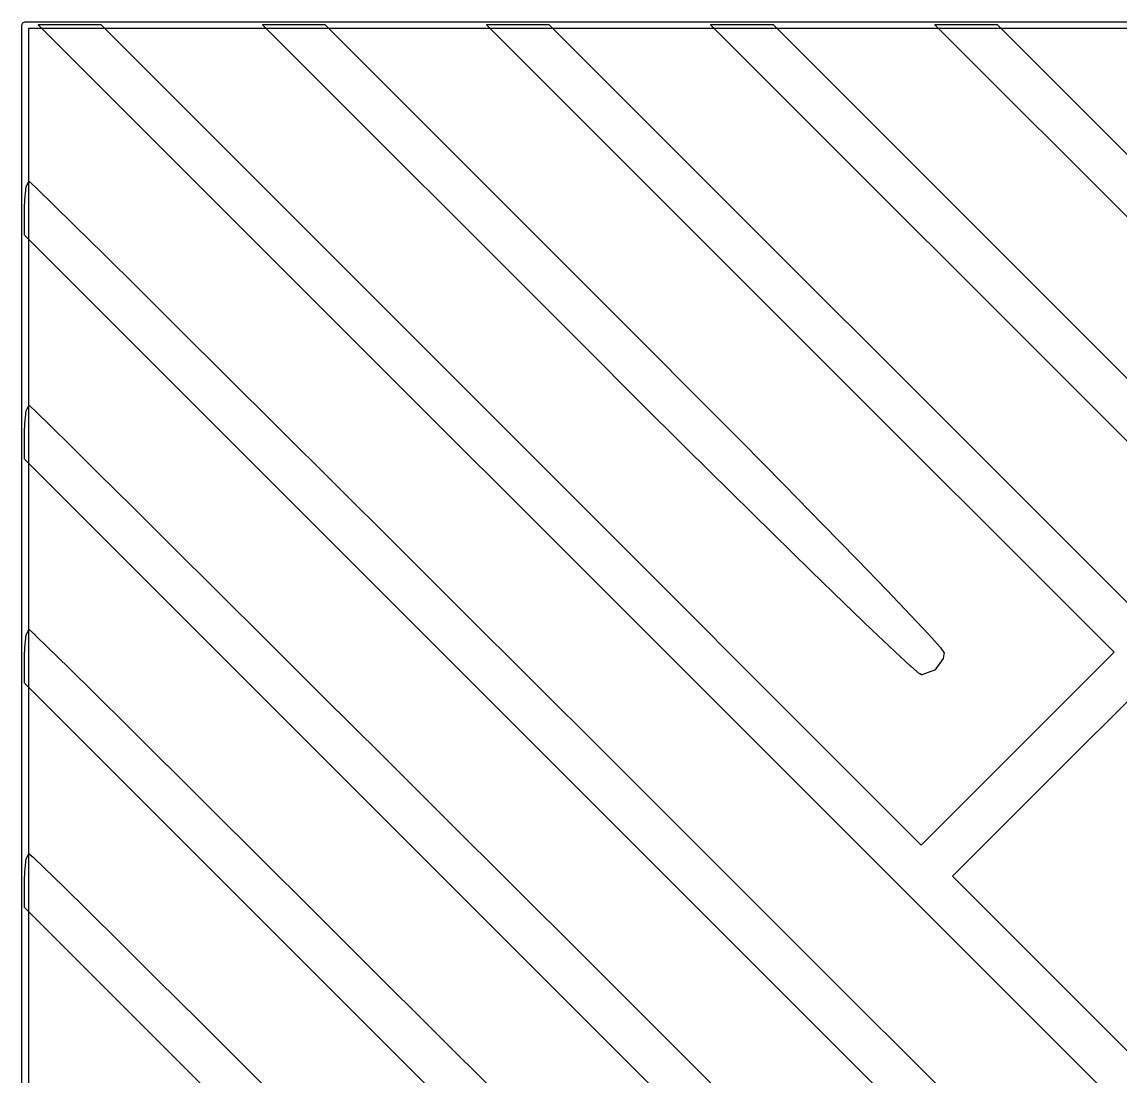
# Model space of a CAD drawing. Extents: x 195.4 to 235.6, y -143.1 to -103.
# Drawn here: x 195.45 to 212.04, y -118.88 to -102.95 of the extents above; entities that cross this region are included whole.
import ezdxf

# ---------------------------------------------------------------- set-up
doc = ezdxf.new("R2010")
doc.units = 0
doc.layers.add('BLACK', color=7, linetype='CONTINUOUS')

msp = doc.modelspace()

# ---------------------------------------------------------------- linework, layer by layer
at = {"layer": 'BLACK', "linetype": 'CONTINUOUS'}
for p, q in [((195.45, -103), (195.451, -102.99)), ((195.45, -103.002), (195.45, -103)), ((195.45, -142.998), (195.45, -103.002)), ((195.451, -102.99), (195.454, -102.981)), ((195.454, -102.981), (195.458, -102.972)), ((195.458, -102.972), (195.464, -102.964)), ((195.464, -102.964), (195.472, -102.958)), ((195.472, -102.958), (195.481, -102.954)), ((195.481, -102.954), (195.49, -102.951)), ((195.49, -102.951), (195.498, -102.95)), ((195.498, -102.95), (195.5, -102.95)), ((195.5, -102.95), (195.502, -102.95)), ((195.502, -102.95), (235.498, -102.95)), ((195.701, -102.992), (195.701, -102.991)), ((195.701, -102.991), (195.701, -102.991)), ((195.701, -102.991), (195.701, -102.991)), ((195.701, -102.991), (195.701, -102.991)), ((195.701, -102.991), (195.702, -102.991)), ((195.701, -102.993), (195.701, -102.992)), ((195.701, -102.992), (195.701, -102.992)), ((195.701, -102.992), (195.701, -102.992)), ((195.701, -102.992), (195.701, -102.992)), ((195.701, -102.994), (195.701, -102.993)), ((195.701, -102.993), (195.701, -102.993)), ((195.701, -102.993), (195.701, -102.993)), ((195.701, -102.993), (195.701, -102.993)), ((195.701, -102.995), (195.701, -102.994)), ((195.701, -102.994), (195.701, -102.994)), ((195.701, -102.994), (195.701, -102.994)), ((195.701, -102.994), (195.701, -102.994)), ((195.701, -102.996), (195.701, -102.995)), ((195.701, -102.995), (195.701, -102.995)), ((195.701, -102.995), (195.701, -102.995)), ((195.701, -102.995), (195.701, -102.995)), ((195.702, -102.997), (195.701, -102.996)), ((195.701, -102.996), (195.701, -102.996)), ((195.701, -102.996), (195.701, -102.996)), ((195.701, -102.996), (195.701, -102.996)), ((195.701, -102.996), (195.701, -102.996)), ((195.701, -102.996), (195.701, -102.996)), ((195.701, -102.996), (195.701, -102.996)), ((195.702, -102.991), (195.702, -102.99)), ((195.702, -102.99), (195.702, -102.99)), ((195.702, -102.99), (195.702, -102.99)), ((195.702, -102.99), (195.702, -102.99)), ((195.702, -102.99), (195.703, -102.99)), ((209.079, -116.374), (195.702, -102.997)), ((195.702, -102.997), (195.702, -102.997)), ((195.702, -102.997), (195.702, -102.997)), ((195.703, -102.99), (195.703, -102.989)), ((195.703, -102.989), (195.703, -102.989)), ((195.703, -102.989), (195.703, -102.989)), ((195.703, -102.989), (195.704, -102.989)), ((195.704, -102.989), (195.704, -102.989)), ((195.704, -102.989), (195.704, -102.989)), ((195.704, -102.989), (195.704, -102.989)), ((195.704, -102.989), (195.705, -102.989)), ((195.705, -102.989), (195.705, -102.989)), ((195.705, -102.989), (195.705, -102.989)), ((195.705, -102.989), (195.705, -102.989)), ((195.705, -102.989), (195.706, -102.989)), ((195.706, -102.989), (196.636, -102.989)), ((196.636, -102.989), (196.637, -102.989)), ((196.637, -102.989), (196.637, -102.989)), ((196.637, -102.989), (196.637, -102.989)), ((196.637, -102.989), (196.637, -102.989)), ((196.637, -102.989), (196.638, -102.989)), ((196.638, -102.989), (196.638, -102.989)), ((196.638, -102.989), (196.638, -102.989)), ((196.638, -102.989), (196.638, -102.989)), ((196.638, -102.989), (196.639, -102.989)), ((196.639, -102.989), (196.639, -102.99)), ((196.639, -102.99), (196.639, -102.99)), ((196.639, -102.99), (196.639, -102.99)), ((196.639, -102.99), (196.639, -102.99)), ((196.639, -102.99), (196.64, -102.99)), ((196.64, -102.99), (202.842, -109.192)), ((199.088, -102.992), (199.088, -102.991)), ((199.088, -102.991), (199.088, -102.991)), ((199.088, -102.991), (199.088, -102.991)), ((199.088, -102.991), (199.088, -102.991)), ((199.088, -102.991), (199.089, -102.991)), ((199.088, -102.993), (199.088, -102.992)), ((199.088, -102.992), (199.088, -102.992)), ((199.088, -102.992), (199.088, -102.992)), ((199.088, -102.992), (199.088, -102.992)), ((199.088, -102.994), (199.088, -102.993)), ((199.088, -102.993), (199.088, -102.993)), ((199.088, -102.993), (199.088, -102.993)), ((199.088, -102.993), (199.088, -102.993)), ((199.088, -102.995), (199.088, -102.994)), ((199.088, -102.994), (199.088, -102.994)), ((199.088, -102.994), (199.088, -102.994)), ((199.088, -102.994), (199.088, -102.994)), ((199.088, -102.996), (199.088, -102.995)), ((199.088, -102.995), (199.088, -102.995)), ((199.088, -102.995), (199.088, -102.995)), ((199.088, -102.995), (199.088, -102.995)), ((199.089, -102.997), (199.088, -102.996)), ((199.088, -102.996), (199.088, -102.996)), ((199.088, -102.996), (199.088, -102.996)), ((199.088, -102.996), (199.088, -102.996)), ((199.088, -102.996), (199.088, -102.996)), ((199.088, -102.996), (199.088, -102.996)), ((199.088, -102.996), (199.088, -102.996)), ((199.089, -102.991), (199.089, -102.99)), ((199.089, -102.99), (199.089, -102.99)), ((199.089, -102.99), (199.089, -102.99)), ((199.089, -102.99), (199.089, -102.99)), ((199.089, -102.99), (199.09, -102.99)), ((203.999, -107.908), (199.089, -102.997)), ((199.089, -102.997), (199.089, -102.997)), ((199.089, -102.997), (199.089, -102.997)), ((199.09, -102.99), (199.09, -102.989)), ((199.09, -102.989), (199.09, -102.989)), ((199.09, -102.989), (199.09, -102.989)), ((199.09, -102.989), (199.091, -102.989)), ((199.091, -102.989), (199.091, -102.989)), ((199.091, -102.989), (199.091, -102.989)), ((199.091, -102.989), (199.091, -102.989)), ((199.091, -102.989), (199.092, -102.989)), ((199.092, -102.989), (199.092, -102.989)), ((199.092, -102.989), (199.092, -102.989)), ((199.092, -102.989), (199.092, -102.989)), ((199.092, -102.989), (199.093, -102.989)), ((199.093, -102.989), (200.024, -102.989)), ((200.024, -102.989), (200.024, -102.989)), ((200.024, -102.989), (200.025, -102.989)), ((200.025, -102.989), (200.025, -102.989)), ((200.025, -102.989), (200.025, -102.989)), ((200.025, -102.989), (200.025, -102.989)), ((200.025, -102.989), (200.026, -102.989)), ((200.026, -102.989), (200.026, -102.989)), ((200.026, -102.989), (200.026, -102.989)), ((200.026, -102.989), (200.026, -102.989)), ((200.026, -102.989), (200.027, -102.99)), ((200.027, -102.99), (200.027, -102.99)), ((200.027, -102.99), (200.027, -102.99)), ((200.027, -102.99), (200.027, -102.99)), ((200.027, -102.99), (200.027, -102.99)), ((200.027, -102.99), (204.705, -107.668)), ((202.474, -102.993), (202.475, -102.992)), ((202.474, -102.994), (202.474, -102.993)), ((202.474, -102.993), (202.474, -102.993)), ((202.474, -102.993), (202.474, -102.993)), ((202.474, -102.993), (202.474, -102.993)), ((202.474, -102.995), (202.474, -102.994)), ((202.474, -102.994), (202.474, -102.994)), ((202.474, -102.994), (202.474, -102.994)), ((202.474, -102.994), (202.474, -102.994)), ((202.475, -102.996), (202.474, -102.995)), ((202.474, -102.995), (202.474, -102.995)), ((202.474, -102.995), (202.474, -102.995)), ((202.474, -102.995), (202.474, -102.995)), ((202.475, -102.991), (202.476, -102.99)), ((202.475, -102.992), (202.475, -102.991)), ((202.475, -102.991), (202.475, -102.991)), ((202.475, -102.991), (202.475, -102.991)), ((202.475, -102.991), (202.475, -102.991)), ((202.475, -102.991), (202.475, -102.991)), ((202.475, -102.992), (202.475, -102.992)), ((202.475, -102.992), (202.475, -102.992)), ((202.475, -102.992), (202.475, -102.992)), ((202.475, -102.997), (202.475, -102.996)), ((202.475, -102.996), (202.475, -102.996)), ((202.475, -102.996), (202.475, -102.996)), ((202.475, -102.996), (202.475, -102.996)), ((202.475, -102.996), (202.475, -102.996)), ((202.475, -102.996), (202.475, -102.996)), ((202.475, -102.996), (202.475, -102.996)), ((202.476, -102.997), (202.475, -102.997)), ((202.476, -102.99), (202.476, -102.989)), ((202.476, -102.989), (202.476, -102.989)), ((202.476, -102.989), (202.477, -102.989)), ((202.476, -102.99), (202.476, -102.99)), ((202.476, -102.99), (202.476, -102.99)), ((202.476, -102.99), (202.476, -102.99)), ((202.476, -102.99), (202.476, -102.99)), ((207.216, -107.738), (202.476, -102.997)), ((202.476, -102.997), (202.476, -102.997)), ((202.477, -102.989), (202.477, -102.989)), ((202.477, -102.989), (202.477, -102.989)), ((202.477, -102.989), (202.477, -102.989)), ((202.477, -102.989), (202.478, -102.989)), ((202.478, -102.989), (202.478, -102.989)), ((202.478, -102.989), (202.478, -102.989)), ((202.478, -102.989), (202.478, -102.989)), ((202.478, -102.989), (202.479, -102.989)), ((202.479, -102.989), (202.479, -102.989)), ((202.479, -102.989), (203.41, -102.989)), ((203.41, -102.989), (203.41, -102.989)), ((203.41, -102.989), (203.411, -102.989)), ((203.411, -102.989), (203.411, -102.989)), ((203.411, -102.989), (203.411, -102.989)), ((203.411, -102.989), (203.411, -102.989)), ((203.411, -102.989), (203.412, -102.989)), ((203.412, -102.989), (203.412, -102.989)), ((203.412, -102.989), (203.412, -102.989)), ((203.412, -102.989), (203.412, -102.989)), ((203.412, -102.989), (203.413, -102.99)), ((203.413, -102.99), (203.413, -102.99)), ((203.413, -102.99), (203.413, -102.99)), ((203.413, -102.99), (203.413, -102.99)), ((203.413, -102.99), (203.413, -102.99)), ((203.413, -102.99), (235.46, -135.036)), ((205.861, -102.992), (205.861, -102.991)), ((205.861, -102.991), (205.861, -102.991)), ((205.861, -102.991), (205.861, -102.991)), ((205.861, -102.991), (205.861, -102.991)), ((205.861, -102.991), (205.862, -102.991)), ((205.861, -102.993), (205.861, -102.992)), ((205.861, -102.992), (205.861, -102.992)), ((205.861, -102.992), (205.861, -102.992)), ((205.861, -102.992), (205.861, -102.992)), ((205.861, -102.994), (205.861, -102.993)), ((205.861, -102.993), (205.861, -102.993)), ((205.861, -102.993), (205.861, -102.993)), ((205.861, -102.993), (205.861, -102.993)), ((205.861, -102.995), (205.861, -102.994)), ((205.861, -102.994), (205.861, -102.994)), ((205.861, -102.994), (205.861, -102.994)), ((205.861, -102.994), (205.861, -102.994)), ((205.861, -102.996), (205.861, -102.995)), ((205.861, -102.995), (205.861, -102.995)), ((205.861, -102.995), (205.861, -102.995)), ((205.861, -102.995), (205.861, -102.995)), ((205.862, -102.997), (205.861, -102.996)), ((205.861, -102.996), (205.861, -102.996)), ((205.861, -102.996), (205.861, -102.996)), ((205.861, -102.996), (205.861, -102.996)), ((205.861, -102.996), (205.861, -102.996)), ((205.861, -102.996), (205.861, -102.996)), ((205.861, -102.996), (205.861, -102.996)), ((205.862, -102.991), (205.862, -102.99)), ((205.862, -102.99), (205.862, -102.99)), ((205.862, -102.99), (205.862, -102.99)), ((205.862, -102.99), (205.862, -102.99)), ((205.862, -102.99), (205.863, -102.99)), ((220.636, -117.772), (205.862, -102.997)), ((205.862, -102.997), (205.862, -102.997)), ((205.862, -102.997), (205.862, -102.997)), ((205.863, -102.99), (205.863, -102.989)), ((205.863, -102.989), (205.863, -102.989)), ((205.863, -102.989), (205.863, -102.989)), ((205.863, -102.989), (205.864, -102.989)), ((205.864, -102.989), (205.864, -102.989)), ((205.864, -102.989), (205.864, -102.989)), ((205.864, -102.989), (205.864, -102.989)), ((205.864, -102.989), (205.865, -102.989)), ((205.865, -102.989), (205.865, -102.989)), ((205.865, -102.989), (205.865, -102.989)), ((205.865, -102.989), (205.865, -102.989)), ((205.865, -102.989), (205.866, -102.989)), ((205.866, -102.989), (206.796, -102.989)), ((206.796, -102.989), (206.797, -102.989)), ((206.797, -102.989), (206.797, -102.989)), ((206.797, -102.989), (206.797, -102.989)), ((206.797, -102.989), (206.797, -102.989)), ((206.797, -102.989), (206.798, -102.989)), ((206.798, -102.989), (206.798, -102.989)), ((206.798, -102.989), (206.798, -102.989)), ((206.798, -102.989), (206.798, -102.989)), ((206.798, -102.989), (206.799, -102.989)), ((206.799, -102.989), (206.799, -102.99)), ((206.799, -102.99), (206.799, -102.99)), ((206.799, -102.99), (206.799, -102.99)), ((206.799, -102.99), (206.799, -102.99)), ((206.799, -102.99), (206.8, -102.99)), ((206.8, -102.99), (214.695, -110.885)), ((209.247, -102.994), (209.247, -102.993)), ((209.247, -102.993), (209.248, -102.993)), ((209.247, -102.995), (209.247, -102.994)), ((209.247, -102.994), (209.247, -102.994)), ((209.247, -102.994), (209.247, -102.994)), ((209.247, -102.994), (209.247, -102.994)), ((209.248, -102.995), (209.247, -102.995)), ((209.247, -102.995), (209.247, -102.995)), ((209.247, -102.995), (209.247, -102.995)), ((209.248, -102.992), (209.248, -102.991)), ((209.248, -102.991), (209.248, -102.991)), ((209.248, -102.991), (209.248, -102.991)), ((209.248, -102.991), (209.248, -102.991)), ((209.248, -102.991), (209.249, -102.991)), ((209.248, -102.993), (209.248, -102.992)), ((209.248, -102.992), (209.248, -102.992)), ((209.248, -102.992), (209.248, -102.992)), ((209.248, -102.992), (209.248, -102.992)), ((209.248, -102.993), (209.248, -102.993)), ((209.248, -102.993), (209.248, -102.993)), ((209.248, -102.996), (209.248, -102.995)), ((209.248, -102.997), (209.248, -102.996)), ((209.248, -102.996), (209.248, -102.996)), ((209.248, -102.996), (209.248, -102.996)), ((209.248, -102.996), (209.248, -102.996)), ((209.248, -102.996), (209.248, -102.996)), ((209.248, -102.996), (209.248, -102.996)), ((209.248, -102.996), (209.248, -102.996)), ((209.249, -102.997), (209.248, -102.997)), ((209.249, -102.991), (209.249, -102.99)), ((209.249, -102.99), (209.249, -102.99)), ((209.249, -102.99), (209.249, -102.99)), ((209.249, -102.99), (209.249, -102.99)), ((209.249, -102.99), (209.25, -102.99)), ((215.852, -109.601), (209.249, -102.997)), ((209.249, -102.997), (209.249, -102.997)), ((209.25, -102.99), (209.25, -102.989)), ((209.25, -102.989), (209.25, -102.989)), ((209.25, -102.989), (209.25, -102.989)), ((209.25, -102.989), (209.251, -102.989)), ((209.251, -102.989), (209.251, -102.989)), ((209.251, -102.989), (209.251, -102.989)), ((209.251, -102.989), (209.251, -102.989)), ((209.251, -102.989), (209.251, -102.989)), ((209.251, -102.989), (209.251, -102.989)), ((209.251, -102.989), (209.251, -102.989)), ((209.251, -102.989), (209.252, -102.989)), ((209.252, -102.989), (209.252, -102.989)), ((209.252, -102.989), (210.183, -102.989)), ((210.183, -102.989), (210.183, -102.989)), ((210.183, -102.989), (210.184, -102.989)), ((210.184, -102.989), (210.184, -102.989)), ((210.184, -102.989), (210.184, -102.989)), ((210.184, -102.989), (210.184, -102.989)), ((210.184, -102.989), (210.185, -102.989)), ((210.185, -102.989), (210.185, -102.989)), ((210.185, -102.989), (210.185, -102.989)), ((210.185, -102.989), (210.185, -102.989)), ((210.185, -102.989), (210.186, -102.99)), ((210.186, -102.99), (210.186, -102.99)), ((210.186, -102.99), (210.186, -102.99)), ((210.186, -102.99), (210.186, -102.99)), ((210.186, -102.99), (210.186, -102.99)), ((210.186, -102.99), (216.558, -109.361)), ((195.55, -103.05), (195.55, -142.95)), ((235.45, -103.05), (195.55, -103.05)), ((195.516, -105.438), (195.553, -105.362)), ((195.553, -105.362), (195.553, -105.361)), ((195.553, -105.361), (195.553, -105.361)), ((195.553, -105.361), (195.553, -105.361)), ((195.553, -105.361), (195.553, -105.361)), ((195.553, -105.361), (195.554, -105.361)), ((195.553, -105.362), (195.553, -105.362)), ((195.553, -105.362), (195.553, -105.362)), ((195.553, -105.362), (195.553, -105.362)), ((195.553, -105.362), (195.553, -105.362)), ((195.554, -105.361), (195.554, -105.36)), ((195.554, -105.36), (195.554, -105.36)), ((195.554, -105.36), (195.555, -105.36)), ((195.554, -105.361), (195.554, -105.361)), ((195.555, -105.36), (195.555, -105.36)), ((195.555, -105.36), (195.555, -105.36)), ((195.555, -105.36), (195.555, -105.36)), ((195.555, -105.36), (195.555, -105.36)), ((195.555, -105.36), (195.556, -105.36)), ((195.556, -105.36), (195.556, -105.359)), ((195.556, -105.359), (195.556, -105.359)), ((195.556, -105.359), (195.557, -105.359)), ((195.556, -105.36), (195.556, -105.36)), ((195.557, -105.359), (195.557, -105.359)), ((195.557, -105.359), (195.557, -105.359)), ((195.557, -105.359), (195.557, -105.359)), ((195.557, -105.359), (195.557, -105.359)), ((195.557, -105.359), (195.558, -105.359)), ((195.558, -105.359), (195.558, -105.359)), ((195.558, -105.359), (195.558, -105.36)), ((195.558, -105.36), (195.558, -105.36)), ((195.558, -105.36), (195.559, -105.36)), ((195.559, -105.36), (195.559, -105.36)), ((195.559, -105.36), (195.559, -105.36)), ((195.559, -105.36), (195.559, -105.36)), ((195.559, -105.36), (195.559, -105.36)), ((195.559, -105.36), (195.56, -105.36)), ((195.56, -105.36), (195.56, -105.36)), ((195.56, -105.36), (195.56, -105.36)), ((195.56, -105.36), (195.56, -105.36)), ((195.56, -105.36), (195.574, -105.372)), ((195.492, -105.633), (195.515, -105.44)), ((195.515, -105.439), (195.515, -105.438)), ((195.515, -105.438), (195.516, -105.438)), ((195.515, -105.44), (195.515, -105.439)), ((195.515, -105.439), (195.515, -105.439)), ((195.515, -105.439), (195.515, -105.439)), ((195.515, -105.439), (195.515, -105.439)), ((195.515, -105.44), (195.515, -105.44)), ((195.574, -105.372), (195.574, -105.372)), ((195.574, -105.372), (195.574, -105.372)), ((195.574, -105.372), (195.574, -105.372)), ((195.574, -105.372), (195.689, -105.481)), ((195.689, -105.481), (195.689, -105.481)), ((195.689, -105.481), (195.689, -105.481)), ((195.689, -105.481), (195.916, -105.702)), ((195.489, -105.766), (195.492, -105.633)), ((195.492, -105.633), (195.492, -105.633)), ((195.492, -105.633), (195.492, -105.633)), ((195.492, -105.633), (195.492, -105.633)), ((195.489, -106.169), (195.489, -105.766)), ((195.489, -105.766), (195.489, -105.766)), ((195.489, -105.766), (195.489, -105.766)), ((195.916, -105.702), (195.916, -105.702)), ((195.916, -105.702), (195.916, -105.702)), ((195.916, -105.702), (196.25, -106.03)), ((196.25, -106.03), (196.25, -106.03)), ((196.25, -106.03), (196.685, -106.46)), ((195.489, -106.17), (195.489, -106.169)), ((195.489, -106.169), (195.489, -106.169)), ((195.489, -106.169), (195.489, -106.169)), ((195.489, -106.169), (195.489, -106.169)), ((195.489, -106.169), (195.489, -106.169)), ((195.489, -106.171), (195.489, -106.17)), ((195.489, -106.17), (195.489, -106.17)), ((195.489, -106.17), (195.489, -106.17)), ((195.489, -106.17), (195.489, -106.17)), ((195.49, -106.171), (195.489, -106.171)), ((195.489, -106.171), (195.489, -106.171)), ((195.489, -106.171), (195.489, -106.171)), ((195.49, -106.172), (195.49, -106.171)), ((232.278, -142.96), (195.49, -106.172)), ((195.49, -106.172), (195.49, -106.172)), ((195.49, -106.172), (195.49, -106.172)), ((196.685, -106.46), (196.685, -106.46)), ((196.685, -106.46), (197.215, -106.985)), ((197.215, -106.985), (197.215, -106.985)), ((197.215, -106.985), (197.837, -107.602)), ((197.837, -107.602), (197.837, -107.602)), ((197.837, -107.602), (198.543, -108.304)), ((204.705, -107.668), (204.705, -107.668)), ((204.705, -107.668), (204.896, -107.859)), ((207.216, -107.739), (207.216, -107.738)), ((211.954, -112.476), (207.216, -107.739)), ((204.757, -108.664), (203.999, -107.908)), ((203.999, -107.908), (203.999, -107.908)), ((204.896, -107.859), (204.896, -107.859)), ((204.896, -107.859), (205.625, -108.591)), ((198.543, -108.304), (198.543, -108.304)), ((198.543, -108.304), (199.329, -109.086)), ((205.482, -109.385), (204.757, -108.664)), ((204.757, -108.664), (204.757, -108.664)), ((205.625, -108.591), (205.625, -108.591)), ((205.625, -108.591), (206.317, -109.288)), ((195.492, -109.02), (195.515, -108.826)), ((195.515, -108.826), (195.515, -108.825)), ((195.515, -108.825), (195.516, -108.825)), ((195.515, -108.826), (195.515, -108.826)), ((195.515, -108.826), (195.515, -108.826)), ((195.515, -108.826), (195.515, -108.826)), ((195.515, -108.826), (195.515, -108.826)), ((195.516, -108.825), (195.553, -108.749)), ((195.516, -108.825), (195.516, -108.825)), ((195.553, -108.748), (195.554, -108.747)), ((195.553, -108.749), (195.553, -108.748)), ((195.553, -108.748), (195.553, -108.748)), ((195.553, -108.748), (195.553, -108.748)), ((195.553, -108.748), (195.553, -108.748)), ((195.553, -108.748), (195.553, -108.748)), ((195.553, -108.749), (195.553, -108.749)), ((195.554, -108.747), (195.554, -108.747)), ((195.554, -108.747), (195.554, -108.747)), ((195.554, -108.747), (195.554, -108.747)), ((195.554, -108.747), (195.555, -108.747)), ((195.555, -108.747), (195.555, -108.746)), ((195.555, -108.746), (195.555, -108.746)), ((195.555, -108.746), (195.555, -108.746)), ((195.555, -108.746), (195.556, -108.746)), ((195.555, -108.747), (195.555, -108.747)), ((195.555, -108.747), (195.555, -108.747)), ((195.556, -108.746), (195.556, -108.746)), ((195.556, -108.746), (195.556, -108.746)), ((195.556, -108.746), (195.556, -108.746)), ((195.556, -108.746), (195.556, -108.746)), ((195.556, -108.746), (195.557, -108.746)), ((195.557, -108.746), (195.557, -108.746)), ((195.557, -108.746), (195.557, -108.746)), ((195.557, -108.746), (195.557, -108.746)), ((195.557, -108.746), (195.558, -108.746)), ((195.558, -108.746), (195.558, -108.746)), ((195.558, -108.746), (195.558, -108.746)), ((195.558, -108.746), (195.558, -108.746)), ((195.558, -108.746), (195.559, -108.746)), ((195.559, -108.746), (195.559, -108.746)), ((195.559, -108.746), (195.559, -108.747)), ((195.559, -108.747), (195.559, -108.747)), ((195.559, -108.747), (195.56, -108.747)), ((195.56, -108.747), (195.56, -108.747)), ((195.56, -108.747), (195.567, -108.752)), ((195.567, -108.752), (195.567, -108.752)), ((195.567, -108.752), (195.567, -108.752)), ((195.567, -108.752), (195.567, -108.752)), ((195.567, -108.752), (195.665, -108.845)), ((195.665, -108.845), (195.665, -108.845)), ((195.665, -108.845), (195.665, -108.845)), ((195.665, -108.845), (195.665, -108.845)), ((195.665, -108.845), (195.876, -109.049)), ((195.489, -109.153), (195.492, -109.02)), ((195.489, -109.555), (195.489, -109.153)), ((195.489, -109.153), (195.489, -109.153)), ((195.489, -109.153), (195.489, -109.153)), ((195.492, -109.02), (195.492, -109.02)), ((195.492, -109.02), (195.492, -109.02)), ((195.492, -109.02), (195.492, -109.02)), ((195.876, -109.049), (195.876, -109.049)), ((195.876, -109.049), (195.876, -109.049)), ((195.876, -109.049), (196.192, -109.361)), ((199.329, -109.086), (199.329, -109.086)), ((199.329, -109.086), (200.19, -109.942)), ((202.842, -109.192), (209.04, -115.39)), ((206.317, -109.288), (206.317, -109.288)), ((206.317, -109.288), (206.961, -109.941)), ((196.192, -109.361), (196.192, -109.361)), ((196.192, -109.361), (196.192, -109.361)), ((196.192, -109.361), (196.609, -109.773)), ((206.166, -110.061), (205.482, -109.385)), ((205.482, -109.385), (205.482, -109.385)), ((205.482, -109.385), (205.482, -109.385)), ((195.489, -109.556), (195.489, -109.555)), ((195.489, -109.557), (195.489, -109.556)), ((195.489, -109.556), (195.489, -109.556)), ((195.489, -109.556), (195.489, -109.556)), ((195.489, -109.556), (195.489, -109.556)), ((195.489, -109.558), (195.489, -109.557)), ((195.489, -109.557), (195.489, -109.557)), ((195.489, -109.557), (195.489, -109.557)), ((195.489, -109.557), (195.489, -109.557)), ((195.49, -109.558), (195.489, -109.558)), ((195.489, -109.558), (195.489, -109.558)), ((195.489, -109.558), (195.489, -109.558)), ((195.49, -109.559), (195.49, -109.558)), ((212.191, -126.259), (195.49, -109.559)), ((195.49, -109.559), (195.49, -109.559)), ((195.49, -109.559), (195.49, -109.559)), ((196.609, -109.773), (196.609, -109.773)), ((196.609, -109.773), (197.121, -110.28)), ((200.19, -109.942), (200.19, -109.942)), ((200.19, -109.942), (201.119, -110.868)), ((206.961, -109.941), (206.961, -109.941)), ((206.961, -109.941), (207.549, -110.539)), ((206.798, -110.684), (206.166, -110.061)), ((206.166, -110.061), (206.166, -110.061)), ((206.166, -110.061), (206.166, -110.061)), ((197.121, -110.28), (197.121, -110.28)), ((197.121, -110.28), (197.722, -110.876)), ((207.549, -110.539), (207.549, -110.539)), ((207.549, -110.539), (207.549, -110.539)), ((207.549, -110.539), (208.071, -111.075)), ((207.371, -111.245), (206.798, -110.684)), ((206.798, -110.684), (206.798, -110.684)), ((206.798, -110.684), (206.798, -110.684)), ((197.722, -110.876), (197.722, -110.876)), ((197.722, -110.876), (198.406, -111.556)), ((201.119, -110.868), (201.119, -110.868)), ((201.119, -110.868), (202.112, -111.858)), ((208.071, -111.075), (208.071, -111.075)), ((208.071, -111.075), (208.519, -111.538)), ((207.875, -111.734), (207.371, -111.245)), ((207.371, -111.245), (207.371, -111.245)), ((207.371, -111.245), (207.371, -111.245)), ((198.406, -111.556), (198.406, -111.556)), ((198.406, -111.556), (198.406, -111.556)), ((198.406, -111.556), (199.167, -112.314)), ((208.519, -111.538), (208.519, -111.538)), ((208.519, -111.538), (208.519, -111.538)), ((208.519, -111.538), (208.883, -111.919)), ((208.3, -112.144), (207.875, -111.734)), ((207.875, -111.734), (207.875, -111.734)), ((202.112, -111.858), (202.112, -111.858)), ((202.112, -111.858), (202.112, -111.858)), ((202.112, -111.858), (203.164, -112.907)), ((208.883, -111.919), (208.883, -111.919)), ((208.883, -111.919), (208.883, -111.919)), ((208.883, -111.919), (209.155, -112.209)), ((195.516, -112.211), (195.553, -112.135)), ((195.553, -112.135), (195.553, -112.134)), ((195.553, -112.134), (195.553, -112.134)), ((195.553, -112.134), (195.554, -112.134)), ((195.553, -112.135), (195.553, -112.135)), ((195.553, -112.135), (195.553, -112.135)), ((195.553, -112.135), (195.553, -112.135)), ((195.553, -112.135), (195.553, -112.135)), ((195.553, -112.135), (195.553, -112.135)), ((195.554, -112.134), (195.554, -112.133)), ((195.554, -112.133), (195.555, -112.133)), ((195.554, -112.134), (195.554, -112.134)), ((195.554, -112.134), (195.554, -112.134)), ((195.554, -112.134), (195.554, -112.134)), ((195.555, -112.133), (195.555, -112.133)), ((195.555, -112.133), (195.555, -112.133)), ((195.555, -112.133), (195.555, -112.133)), ((195.555, -112.133), (195.555, -112.133)), ((195.555, -112.133), (195.556, -112.133)), ((195.556, -112.133), (195.556, -112.133)), ((195.556, -112.133), (195.556, -112.133)), ((195.556, -112.133), (195.556, -112.133)), ((195.556, -112.133), (195.557, -112.133)), ((195.557, -112.133), (195.557, -112.133)), ((195.557, -112.133), (195.557, -112.133)), ((195.557, -112.133), (195.557, -112.133)), ((195.557, -112.133), (195.558, -112.133)), ((195.558, -112.133), (195.558, -112.133)), ((195.558, -112.133), (195.558, -112.133)), ((195.558, -112.133), (195.558, -112.133)), ((195.558, -112.133), (195.559, -112.133)), ((195.559, -112.133), (195.559, -112.133)), ((195.559, -112.133), (195.559, -112.133)), ((195.559, -112.133), (195.559, -112.133)), ((195.559, -112.133), (195.56, -112.133)), ((195.56, -112.133), (195.56, -112.133)), ((195.56, -112.133), (195.563, -112.135)), ((195.563, -112.135), (195.563, -112.135)), ((195.563, -112.135), (195.563, -112.136)), ((195.563, -112.136), (195.563, -112.136)), ((195.563, -112.136), (195.649, -112.215)), ((208.638, -112.465), (208.3, -112.144)), ((208.3, -112.144), (208.3, -112.144)), ((208.3, -112.144), (208.3, -112.144)), ((195.492, -112.406), (195.515, -112.213)), ((195.515, -112.213), (195.515, -112.212)), ((195.515, -112.212), (195.515, -112.212)), ((195.515, -112.212), (195.515, -112.212)), ((195.515, -112.212), (195.516, -112.212)), ((195.515, -112.213), (195.515, -112.213)), ((195.515, -112.213), (195.515, -112.213)), ((195.516, -112.212), (195.516, -112.211)), ((195.649, -112.215), (195.649, -112.216)), ((195.649, -112.216), (195.649, -112.216)), ((195.649, -112.216), (195.649, -112.216)), ((195.649, -112.216), (195.847, -112.408)), ((199.167, -112.314), (199.167, -112.314)), ((199.167, -112.314), (199.167, -112.314)), ((199.167, -112.314), (199.999, -113.143)), ((209.155, -112.209), (209.155, -112.209)), ((209.155, -112.209), (209.155, -112.209)), ((209.155, -112.209), (209.155, -112.209)), ((209.155, -112.209), (209.324, -112.398)), ((195.489, -112.54), (195.492, -112.407)), ((195.492, -112.407), (195.492, -112.406)), ((195.492, -112.406), (195.492, -112.406)), ((195.492, -112.407), (195.492, -112.407)), ((195.847, -112.408), (195.847, -112.408)), ((195.847, -112.408), (196.152, -112.707)), ((208.879, -112.687), (208.638, -112.465)), ((208.638, -112.465), (208.638, -112.465)), ((208.638, -112.465), (208.638, -112.465)), ((209.04, -115.39), (211.954, -112.476)), ((209.324, -112.398), (209.324, -112.398)), ((209.324, -112.398), (209.324, -112.399)), ((209.324, -112.399), (209.324, -112.399)), ((209.324, -112.399), (209.383, -112.478)), ((209.384, -112.482), (209.369, -112.569)), ((209.383, -112.478), (209.383, -112.478)), ((209.383, -112.478), (209.383, -112.478)), ((209.383, -112.478), (209.383, -112.478)), ((209.383, -112.478), (209.383, -112.478)), ((209.383, -112.478), (209.384, -112.479)), ((209.384, -112.479), (209.384, -112.479)), ((209.384, -112.479), (209.384, -112.479)), ((209.384, -112.479), (209.384, -112.479)), ((209.384, -112.479), (209.384, -112.48)), ((209.384, -112.48), (209.384, -112.48)), ((209.384, -112.48), (209.384, -112.48)), ((209.384, -112.48), (209.384, -112.48)), ((209.384, -112.48), (209.384, -112.481)), ((209.384, -112.481), (209.384, -112.481)), ((209.384, -112.481), (209.384, -112.481)), ((209.384, -112.481), (209.384, -112.481)), ((209.384, -112.481), (209.384, -112.482)), ((209.384, -112.482), (209.384, -112.482)), ((209.384, -112.482), (209.384, -112.482)), ((195.489, -112.942), (195.489, -112.54)), ((195.489, -112.54), (195.489, -112.54)), ((195.489, -112.54), (195.489, -112.54)), ((209.369, -112.571), (209.244, -112.745)), ((209.369, -112.569), (209.369, -112.569)), ((209.369, -112.569), (209.369, -112.57)), ((209.369, -112.57), (209.369, -112.57)), ((209.369, -112.57), (209.369, -112.57)), ((209.369, -112.57), (209.369, -112.57)), ((209.369, -112.57), (209.369, -112.57)), ((209.369, -112.57), (209.369, -112.571)), ((209.369, -112.571), (209.369, -112.571)), ((209.369, -112.571), (209.369, -112.571)), ((209.369, -112.571), (209.369, -112.571)), ((209.369, -112.571), (209.369, -112.571)), ((196.152, -112.707), (196.152, -112.707)), ((196.152, -112.707), (196.556, -113.106)), ((208.88, -112.687), (208.879, -112.687)), ((208.879, -112.687), (208.879, -112.687)), ((209.015, -112.804), (208.88, -112.687)), ((208.88, -112.687), (208.88, -112.687)), ((209.016, -112.804), (209.015, -112.804)), ((209.042, -112.819), (209.016, -112.804)), ((209.016, -112.804), (209.016, -112.804)), ((209.016, -112.804), (209.016, -112.804)), ((209.042, -112.82), (209.042, -112.819)), ((209.042, -112.819), (209.042, -112.819)), ((209.043, -112.82), (209.042, -112.82)), ((209.042, -112.82), (209.042, -112.82)), ((209.044, -112.82), (209.043, -112.82)), ((209.043, -112.82), (209.043, -112.82)), ((209.043, -112.82), (209.043, -112.82)), ((209.043, -112.82), (209.043, -112.82)), ((209.045, -112.82), (209.044, -112.82)), ((209.044, -112.82), (209.044, -112.82)), ((209.044, -112.82), (209.044, -112.82)), ((209.044, -112.82), (209.044, -112.82)), ((209.046, -112.82), (209.045, -112.82)), ((209.045, -112.82), (209.045, -112.82)), ((209.045, -112.82), (209.045, -112.82)), ((209.045, -112.82), (209.045, -112.82)), ((209.242, -112.747), (209.046, -112.82)), ((209.046, -112.82), (209.046, -112.82)), ((209.046, -112.82), (209.046, -112.82)), ((209.046, -112.82), (209.046, -112.82)), ((209.243, -112.746), (209.242, -112.746)), ((209.242, -112.746), (209.242, -112.747)), ((209.242, -112.747), (209.242, -112.747)), ((209.242, -112.747), (209.242, -112.747)), ((209.242, -112.747), (209.242, -112.747)), ((209.244, -112.745), (209.243, -112.746)), ((209.243, -112.746), (209.243, -112.746)), ((209.243, -112.746), (209.243, -112.746)), ((209.243, -112.746), (209.243, -112.746)), ((209.243, -112.746), (209.243, -112.746)), ((209.243, -112.746), (209.243, -112.746)), ((209.243, -112.746), (209.243, -112.746)), ((209.244, -112.745), (209.244, -112.745)), ((209.244, -112.745), (209.244, -112.745)), ((195.489, -112.943), (195.489, -112.942)), ((195.489, -112.944), (195.489, -112.943)), ((195.489, -112.943), (195.489, -112.943)), ((195.489, -112.943), (195.489, -112.943)), ((195.489, -112.943), (195.489, -112.943)), ((195.489, -112.945), (195.489, -112.944)), ((195.489, -112.944), (195.489, -112.944)), ((195.489, -112.944), (195.489, -112.944)), ((195.489, -112.944), (195.489, -112.944)), ((195.489, -112.944), (195.489, -112.944)), ((195.49, -112.945), (195.489, -112.945)), ((195.489, -112.945), (195.489, -112.945)), ((195.49, -112.946), (195.49, -112.945)), ((195.49, -112.945), (195.49, -112.945)), ((210.497, -127.953), (195.49, -112.946)), ((195.49, -112.946), (195.49, -112.946)), ((203.164, -112.907), (203.164, -112.907)), ((203.164, -112.907), (203.164, -112.907)), ((203.164, -112.907), (204.268, -114.009)), ((212.427, -112.949), (210.97, -114.406)), ((196.556, -113.106), (196.556, -113.106)), ((196.556, -113.106), (196.556, -113.106)), ((196.556, -113.106), (197.055, -113.6)), ((199.999, -113.143), (199.999, -113.143)), ((199.999, -113.143), (200.898, -114.038)), ((197.055, -113.6), (197.055, -113.6)), ((197.055, -113.6), (197.055, -113.6)), ((197.055, -113.6), (197.641, -114.182)), ((200.898, -114.038), (200.898, -114.038)), ((200.898, -114.038), (201.856, -114.994)), ((204.268, -114.009), (204.268, -114.009)), ((204.268, -114.009), (205.42, -115.159)), ((197.641, -114.182), (197.642, -114.182)), ((197.642, -114.182), (197.642, -114.182)), ((197.642, -114.182), (198.31, -114.846)), ((210.97, -114.406), (209.514, -115.863)), ((210.97, -114.406), (210.97, -114.406)), ((198.31, -114.846), (198.31, -114.846)), ((198.31, -114.846), (199.054, -115.586)), ((201.856, -114.994), (201.856, -114.994)), ((201.856, -114.994), (202.869, -116.003)), ((205.42, -115.159), (205.42, -115.159)), ((205.42, -115.159), (206.614, -116.352)), ((195.492, -115.793), (195.515, -115.6)), ((195.515, -115.599), (195.515, -115.598)), ((195.515, -115.598), (195.516, -115.598)), ((195.515, -115.6), (195.515, -115.599)), ((195.515, -115.599), (195.515, -115.599)), ((195.515, -115.599), (195.515, -115.599)), ((195.515, -115.599), (195.515, -115.599)), ((195.515, -115.6), (195.515, -115.6)), ((195.516, -115.598), (195.553, -115.522)), ((195.553, -115.522), (195.553, -115.521)), ((195.553, -115.521), (195.553, -115.521)), ((195.553, -115.521), (195.553, -115.521)), ((195.553, -115.521), (195.554, -115.521)), ((195.553, -115.522), (195.553, -115.522)), ((195.553, -115.522), (195.553, -115.522)), ((195.553, -115.522), (195.553, -115.522)), ((195.553, -115.522), (195.553, -115.522)), ((195.554, -115.521), (195.554, -115.52)), ((195.554, -115.52), (195.554, -115.52)), ((195.554, -115.52), (195.554, -115.52)), ((195.554, -115.52), (195.555, -115.52)), ((195.554, -115.521), (195.554, -115.521)), ((195.555, -115.52), (195.555, -115.52)), ((195.555, -115.52), (195.555, -115.52)), ((195.555, -115.52), (195.555, -115.52)), ((195.555, -115.52), (195.555, -115.52)), ((195.555, -115.52), (195.556, -115.52)), ((195.556, -115.52), (195.556, -115.519)), ((195.556, -115.519), (195.556, -115.519)), ((195.556, -115.519), (195.556, -115.519)), ((195.556, -115.519), (195.557, -115.519)), ((195.557, -115.519), (195.557, -115.519)), ((195.557, -115.519), (195.557, -115.519)), ((195.557, -115.519), (195.557, -115.519)), ((195.557, -115.519), (195.558, -115.519)), ((195.558, -115.519), (195.558, -115.519)), ((195.558, -115.519), (195.558, -115.519)), ((195.558, -115.519), (195.558, -115.52)), ((195.558, -115.52), (195.559, -115.52)), ((195.559, -115.52), (195.559, -115.52)), ((195.559, -115.52), (195.559, -115.52)), ((195.559, -115.52), (195.559, -115.52)), ((195.559, -115.52), (195.559, -115.52)), ((195.559, -115.52), (195.56, -115.52)), ((195.56, -115.52), (195.56, -115.52)), ((195.56, -115.52), (195.56, -115.52)), ((195.56, -115.52), (195.56, -115.52)), ((195.56, -115.52), (195.56, -115.521)), ((195.56, -115.521), (195.62, -115.574)), ((195.62, -115.574), (195.62, -115.574)), ((195.62, -115.574), (195.62, -115.574)), ((195.62, -115.574), (195.62, -115.574)), ((195.62, -115.574), (195.793, -115.74)), ((199.054, -115.586), (199.054, -115.586)), ((199.054, -115.586), (199.054, -115.586)), ((199.054, -115.586), (199.867, -116.396)), ((195.489, -115.926), (195.492, -115.793)), ((195.492, -115.793), (195.492, -115.793)), ((195.492, -115.793), (195.492, -115.793)), ((195.492, -115.793), (195.492, -115.793)), ((195.793, -115.74), (195.793, -115.74)), ((195.793, -115.74), (195.793, -115.74)), ((195.793, -115.74), (196.072, -116.014)), ((195.489, -116.328), (195.489, -115.926)), ((195.489, -115.926), (195.489, -115.926)), ((195.489, -115.926), (195.489, -115.926)), ((209.514, -115.863), (216.22, -122.57)), ((196.072, -116.014), (196.072, -116.014)), ((196.072, -116.014), (196.453, -116.389)), ((202.869, -116.003), (202.869, -116.003)), ((202.869, -116.003), (203.93, -117.062)), ((195.489, -116.329), (195.489, -116.328)), ((195.489, -116.33), (195.489, -116.329)), ((195.489, -116.329), (195.489, -116.329)), ((195.489, -116.329), (195.489, -116.329)), ((195.489, -116.329), (195.489, -116.329)), ((195.489, -116.331), (195.489, -116.33)), ((195.489, -116.33), (195.489, -116.33)), ((195.489, -116.33), (195.489, -116.33)), ((195.489, -116.33), (195.489, -116.33)), ((195.49, -116.331), (195.489, -116.331)), ((195.489, -116.331), (195.489, -116.331)), ((195.489, -116.331), (195.489, -116.331)), ((195.49, -116.332), (195.49, -116.331)), ((208.804, -129.646), (195.49, -116.332)), ((195.49, -116.332), (195.49, -116.332)), ((195.49, -116.332), (195.49, -116.332)), ((196.453, -116.389), (196.453, -116.389)), ((196.453, -116.389), (196.453, -116.389)), ((196.453, -116.389), (196.927, -116.858)), ((199.867, -116.396), (199.867, -116.396)), ((199.867, -116.396), (200.744, -117.27)), ((206.614, -116.352), (207.845, -117.582)), ((209.079, -116.375), (209.079, -116.374)), ((210.337, -117.632), (209.079, -116.375)), ((196.927, -116.858), (196.927, -116.858)), ((196.927, -116.858), (197.489, -117.415)), ((203.93, -117.062), (203.93, -117.062)), ((203.93, -117.062), (205.033, -118.163)), ((200.744, -117.27), (200.744, -117.27)), ((200.744, -117.27), (201.679, -118.202)), ((197.489, -117.415), (197.489, -117.415)), ((197.489, -117.415), (198.131, -118.053)), ((207.845, -117.582), (207.845, -117.582)), ((207.845, -117.582), (209.107, -118.844)), ((211.564, -118.857), (210.337, -117.632)), ((210.337, -117.632), (210.337, -117.632)), ((210.337, -117.632), (210.337, -117.632)), ((198.131, -118.053), (198.131, -118.053)), ((198.131, -118.053), (198.131, -118.053)), ((198.131, -118.053), (198.848, -118.767)), ((201.679, -118.202), (201.679, -118.202)), ((201.679, -118.202), (201.679, -118.202)), ((201.679, -118.202), (202.665, -119.185)), ((205.033, -118.163), (205.033, -118.163)), ((205.033, -118.163), (206.173, -119.302)), ((198.848, -118.767), (198.848, -118.767)), ((198.848, -118.767), (199.634, -119.548)), ((209.107, -118.844), (209.107, -118.844)), ((209.107, -118.844), (222.587, -132.323)), ((212.755, -120.045), (211.564, -118.857)), ((211.564, -118.857), (211.564, -118.857))]:
    msp.add_line(p, q, dxfattribs=at)

doc.saveas('drawing.dxf')
